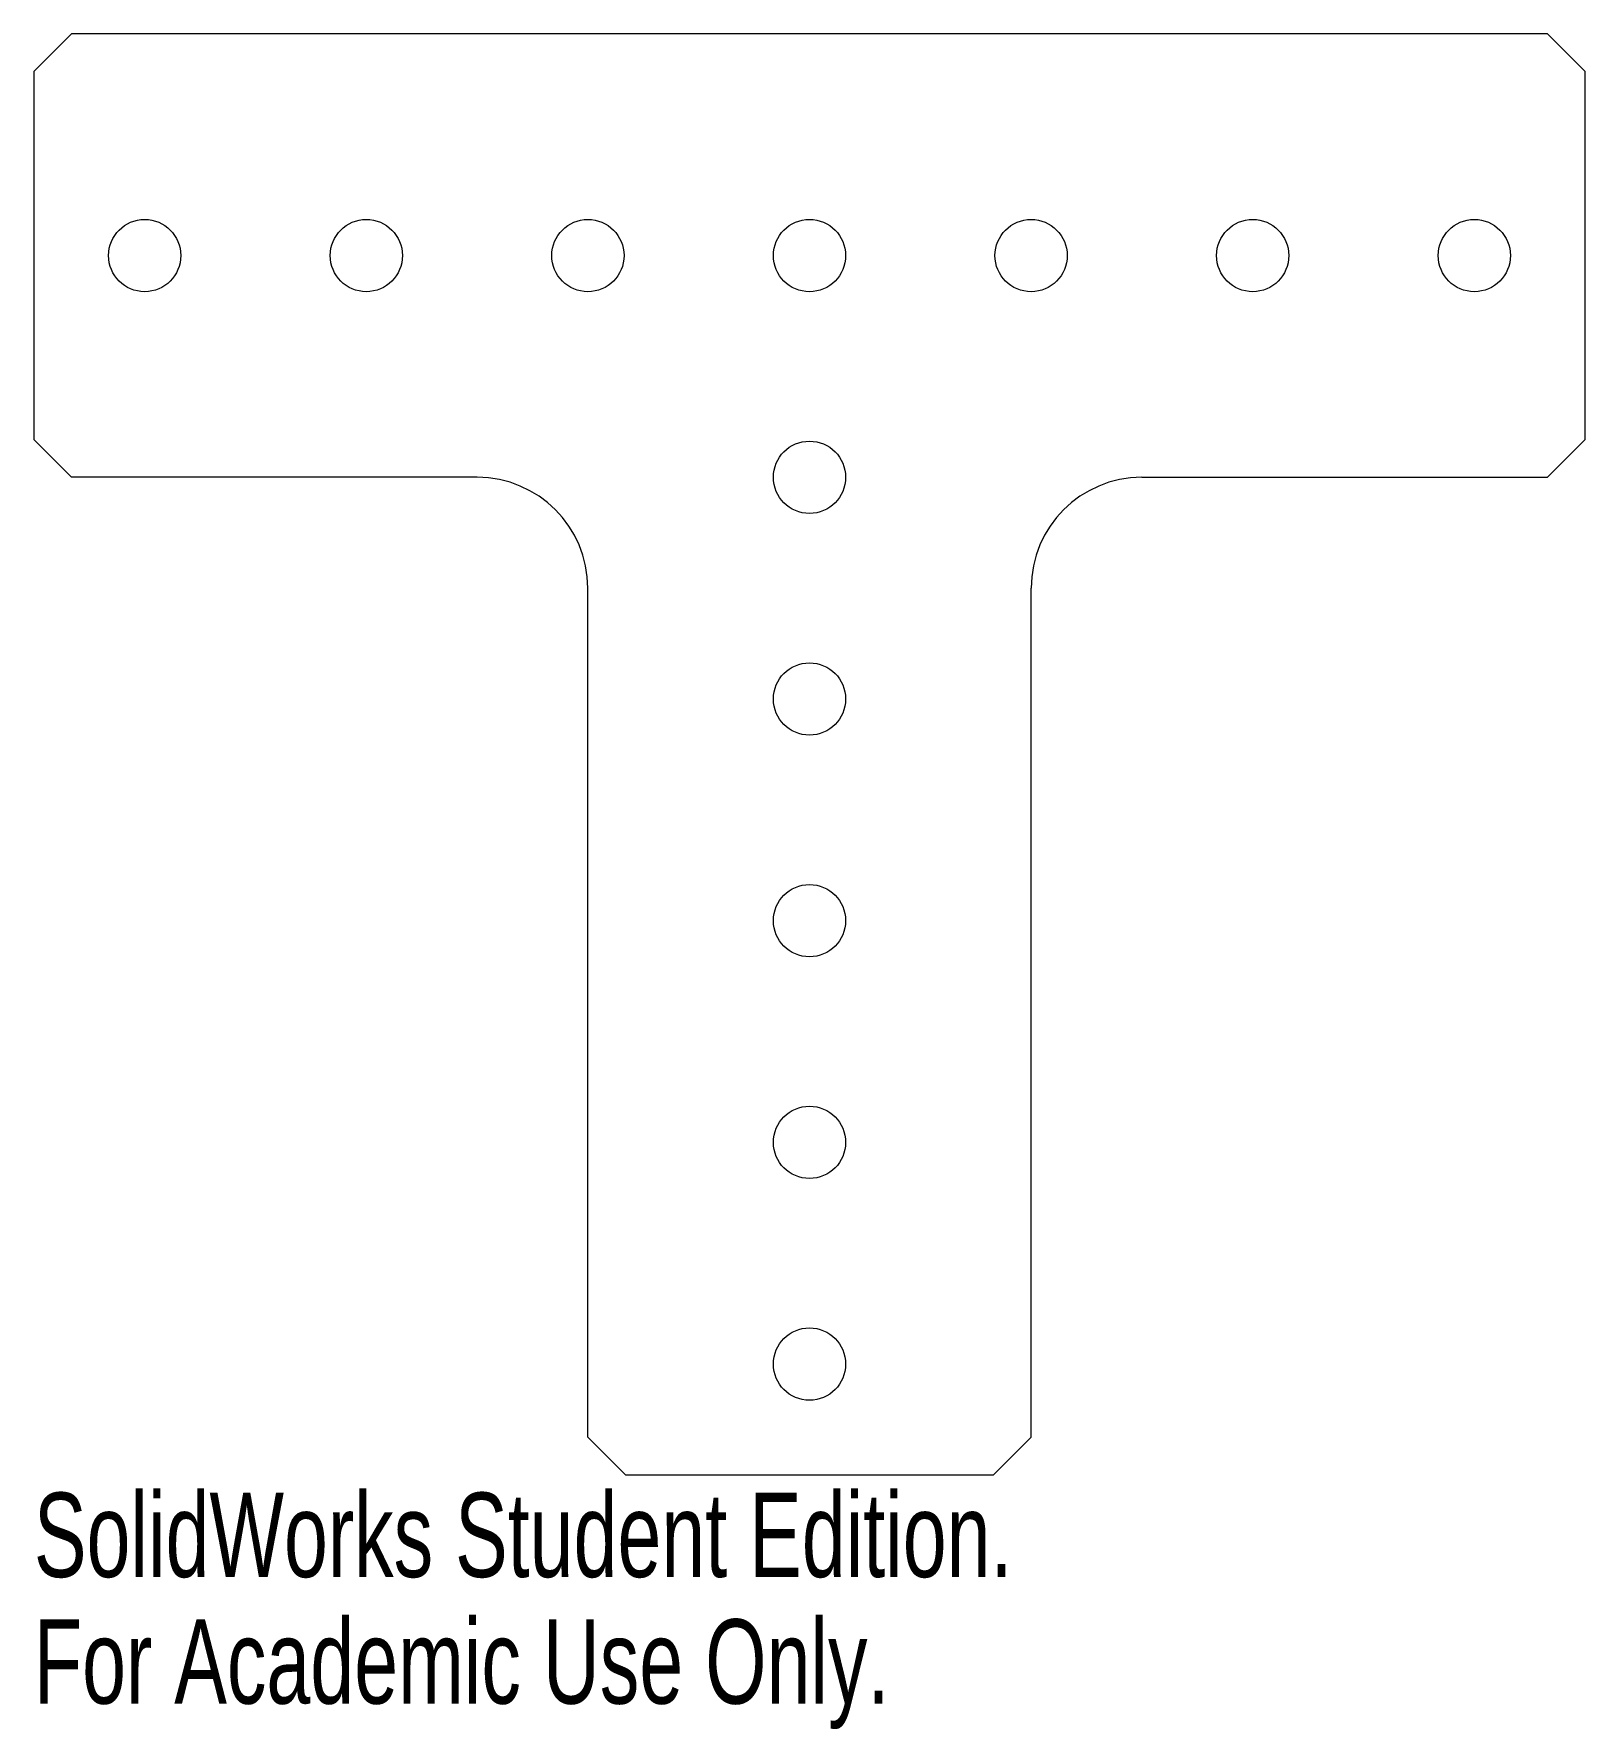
# Model space of a CAD drawing. Header units: inches. Extents: x -1.75 to 1.75, y -2.82 to 1.
import ezdxf

# ---------------------------------------------------------------- set-up
doc = ezdxf.new("R2010")
doc.units = ezdxf.units.IN
doc.header["$MEASUREMENT"] = 0
doc.styles.add('SLDTEXTSTYLE0', font='TXT', dxfattribs={"width": 0.7})

msp = doc.modelspace()

# ---------------------------------------------------------------- linework, layer by layer
at = {"color": 7, "linetype": 'Continuous', "lineweight": 15}
for p, q in [((-1.665, 1), (-1.75, 0.915)), ((1.665, 1), (-1.665, 1)), ((1.75, 0.915), (1.665, 1)), ((-1.75, 0.915), (-1.75, 0.085)), ((1.75, 0.085), (1.75, 0.915)), ((-1.665, 0), (-1.75, 0.085)), ((1.665, 0), (1.75, 0.085)), ((-0.75, 0), (-1.665, 0)), ((0.75, 0), (1.665, 0)), ((-0.5, -2.165), (-0.5, -0.25)), ((0.5, -2.165), (0.5, -0.25)), ((-0.415, -2.25), (-0.5, -2.165)), ((0.415, -2.25), (0.5, -2.165)), ((-0.415, -2.25), (0.415, -2.25))]:
    msp.add_line(p, q, dxfattribs=at)
for centre in [(-1.5, 0.5), (-1, 0.5), (-0.5, 0.5), (0, 0.5), (0.5, 0.5), (1, 0.5), (1.5, 0.5), (0, 0), (0, -0.5), (0, -1), (0, -1.5), (0, -2)]:
    msp.add_circle(centre, 0.0815, dxfattribs=at)
for centre, start, end in [((0.75, -0.25), 90, 180), ((-0.75, -0.25), 0, 90)]:
    msp.add_arc(centre, 0.25, start, end, dxfattribs=at)

# ---------------------------------------------------------------- texts
at = {"color": 7, "linetype": 'Continuous', "char_height": 0.1903, "attachment_point": 1, "style": 'SLDTEXTSTYLE0'}
for s, insert in [('SolidWorks Student Edition.', (-1.75, -2.2901)), ('For Academic Use Only.', (-1.75, -2.5756))]:
    msp.add_mtext(s, dxfattribs=dict(at, insert=insert))

doc.saveas('drawing.dxf')
